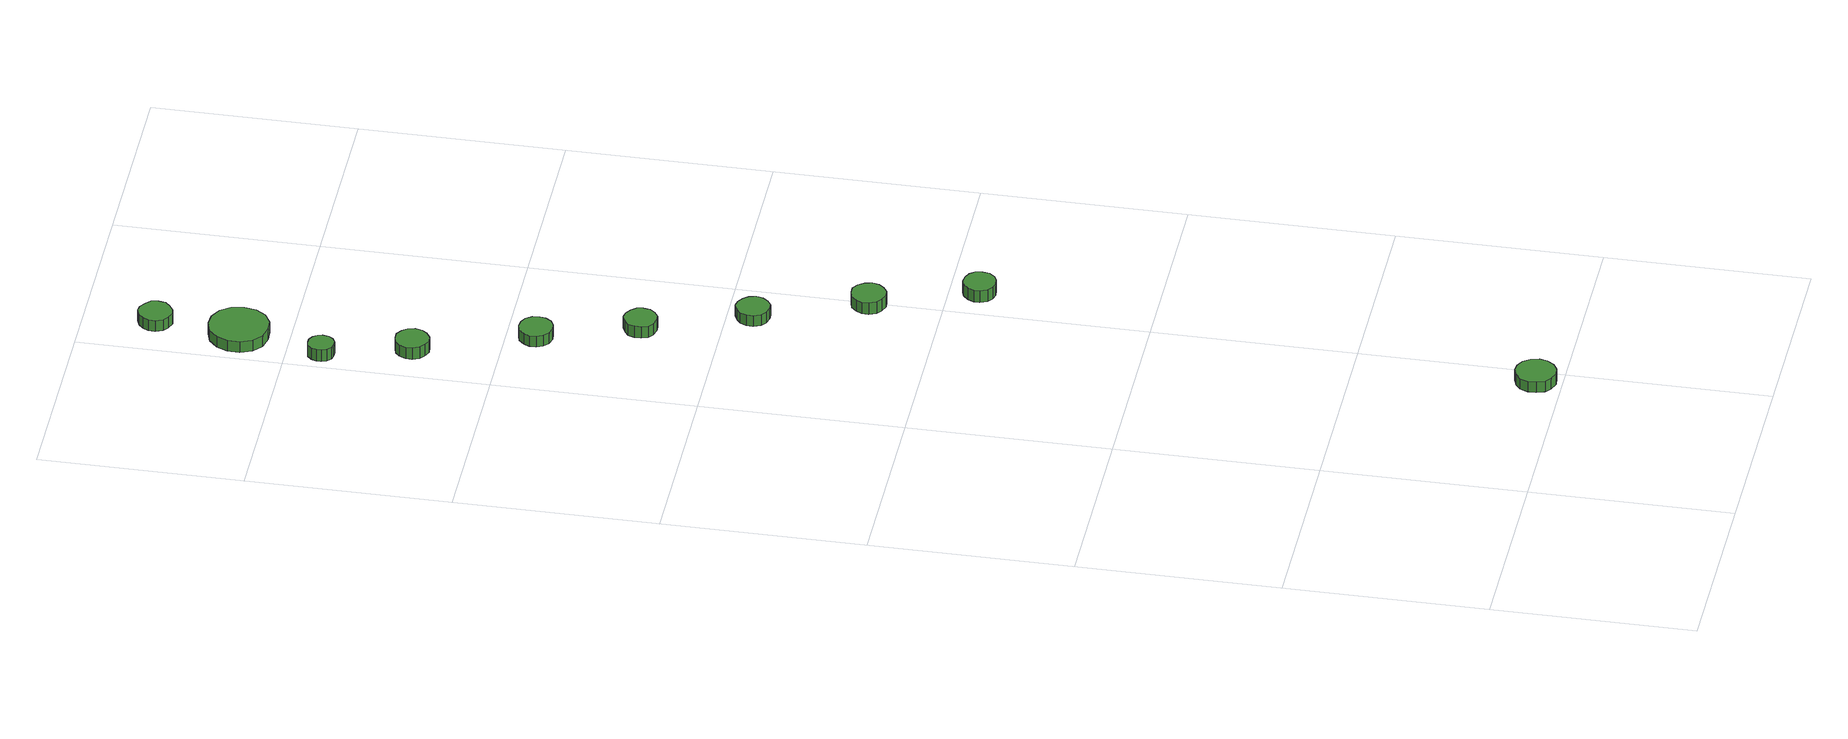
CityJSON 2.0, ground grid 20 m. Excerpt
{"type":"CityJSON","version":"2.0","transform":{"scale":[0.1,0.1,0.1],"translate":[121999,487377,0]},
"CityObjects":{
"tree1":{"type":"SolitaryVegetationObject","attributes":{"function":"something"},"geometry":[{"type":"MultiSurface","lod":"1","boundaries":[[[0,1,2,3,4,5,6,7,8,9,10,11,12,13,14]],[[15,16,17,18,19,20,21,22,23,24,25,26,27,28,29]],[[0,29,28,1]],[[1,28,27,2]],[[2,27,26,3]],[[3,26,25,4]],[[4,25,24,5]],[[5,24,23,6]],[[6,23,22,7]],[[7,22,21,8]],[[8,21,20,9]],[[9,20,19,10]],[[10,19,18,11]],[[11,18,17,12]],[[12,17,16,13]],[[13,16,15,14]],[[14,15,29,0]]]}]},
"tree2":{"type":"SolitaryVegetationObject","attributes":{"function":"something"},"geometry":[{"type":"MultiSurface","lod":"1","boundaries":[[[30,31,32,33,34,35,36,37,38,39,40,41,42,43,44]],[[45,46,47,48,49,50,51,52,53,54,55,56,57,58,59]],[[30,59,58,31]],[[31,58,57,32]],[[32,57,56,33]],[[33,56,55,34]],[[34,55,54,35]],[[35,54,53,36]],[[36,53,52,37]],[[37,52,51,38]],[[38,51,50,39]],[[39,50,49,40]],[[40,49,48,41]],[[41,48,47,42]],[[42,47,46,43]],[[43,46,45,44]],[[44,45,59,30]]]}]},
"tree3":{"type":"SolitaryVegetationObject","attributes":{"function":"something"},"geometry":[{"type":"MultiSurface","lod":"1","boundaries":[[[60,61,62,63,64,65,66,67,68,69,70,71,72,73,74]],[[75,76,77,78,79,80,81,82,83,84,85,86,87,88,89]],[[60,89,88,61]],[[61,88,87,62]],[[62,87,86,63]],[[63,86,85,64]],[[64,85,84,65]],[[65,84,83,66]],[[66,83,82,67]],[[67,82,81,68]],[[68,81,80,69]],[[69,80,79,70]],[[70,79,78,71]],[[71,78,77,72]],[[72,77,76,73]],[[73,76,75,74]],[[74,75,89,60]]]}]},
"tree4":{"type":"SolitaryVegetationObject","attributes":{"function":"something"},"geometry":[{"type":"MultiSurface","lod":"1","boundaries":[[[90,91,92,93,94,95,96,97,98,99,100,101,102,103,104]],[[105,106,107,108,109,110,111,112,113,114,115,116,117,118,119]],[[90,119,118,91]],[[91,118,117,92]],[[92,117,116,93]],[[93,116,115,94]],[[94,115,114,95]],[[95,114,113,96]],[[96,113,112,97]],[[97,112,111,98]],[[98,111,110,99]],[[99,110,109,100]],[[100,109,108,101]],[[101,108,107,102]],[[102,107,106,103]],[[103,106,105,104]],[[104,105,119,90]]]}]},
"tree5":{"type":"SolitaryVegetationObject","attributes":{"function":"something"},"geometry":[{"type":"MultiSurface","lod":"1","boundaries":[[[120,121,122,123,124,125,126,127,128,129,130,131,132,133,134]],[[135,136,137,138,139,140,141,142,143,144,145,146,147,148,149]],[[120,149,148,121]],[[121,148,147,122]],[[122,147,146,123]],[[123,146,145,124]],[[124,145,144,125]],[[125,144,143,126]],[[126,143,142,127]],[[127,142,141,128]],[[128,141,140,129]],[[129,140,139,130]],[[130,139,138,131]],[[131,138,137,132]],[[132,137,136,133]],[[133,136,135,134]],[[134,135,149,120]]]}]},
"tree6":{"type":"SolitaryVegetationObject","attributes":{"function":"something"},"geometry":[{"type":"MultiSurface","lod":"1","boundaries":[[[150,151,152,153,154,155,156,157,158,159,160,161,162,163,164]],[[165,166,167,168,169,170,171,172,173,174,175,176,177,178,179]],[[150,179,178,151]],[[151,178,177,152]],[[152,177,176,153]],[[153,176,175,154]],[[154,175,174,155]],[[155,174,173,156]],[[156,173,172,157]],[[157,172,171,158]],[[158,171,170,159]],[[159,170,169,160]],[[160,169,168,161]],[[161,168,167,162]],[[162,167,166,163]],[[163,166,165,164]],[[164,165,179,150]]]}]},
"tree7":{"type":"SolitaryVegetationObject","attributes":{"function":"something"},"geometry":[{"type":"MultiSurface","lod":"1","boundaries":[[[180,181,182,183,184,185,186,187,188,189,190,191,192,193,194]],[[195,196,197,198,199,200,201,202,203,204,205,206,207,208,209]],[[180,209,208,181]],[[181,208,207,182]],[[182,207,206,183]],[[183,206,205,184]],[[184,205,204,185]],[[185,204,203,186]],[[186,203,202,187]],[[187,202,201,188]],[[188,201,200,189]],[[189,200,199,190]],[[190,199,198,191]],[[191,198,197,192]],[[192,197,196,193]],[[193,196,195,194]],[[194,195,209,180]]]}]},
"tree8":{"type":"SolitaryVegetationObject","attributes":{"function":"something"},"geometry":[{"type":"MultiSurface","lod":"1","boundaries":[[[210,211,212,213,214,215,216,217,218,219,220,221,222,223,224]],[[225,226,227,228,229,230,231,232,233,234,235,236,237,238,239]],[[210,239,238,211]],[[211,238,237,212]],[[212,237,236,213]],[[213,236,235,214]],[[214,235,234,215]],[[215,234,233,216]],[[216,233,232,217]],[[217,232,231,218]],[[218,231,230,219]],[[219,230,229,220]],[[220,229,228,221]],[[221,228,227,222]],[[222,227,226,223]],[[223,226,225,224]],[[224,225,239,210]]]}]},
"tree9":{"type":"SolitaryVegetationObject","attributes":{"function":"something"},"geometry":[{"type":"MultiSurface","lod":"1","boundaries":[[[240,241,242,243,244,245,246,247,248,249,250,251,252,253,254]],[[255,256,257,258,259,260,261,262,263,264,265,266,267,268,269]],[[240,269,268,241]],[[241,268,267,242]],[[242,267,266,243]],[[243,266,265,244]],[[244,265,264,245]],[[245,264,263,246]],[[246,263,262,247]],[[247,262,261,248]],[[248,261,260,249]],[[249,260,259,250]],[[250,259,258,251]],[[251,258,257,252]],[[252,257,256,253]],[[253,256,255,254]],[[254,255,269,240]]]}]},
"tree10":{"type":"SolitaryVegetationObject","attributes":{"function":"something"},"geometry":[{"type":"MultiSurface","lod":"1","boundaries":[[[270,271,272,273,274,275,276,277,278,279,280,281,282,283,284]],[[285,286,287,288,289,290,291,292,293,294,295,296,297,298,299]],[[270,299,298,271]],[[271,298,297,272]],[[272,297,296,273]],[[273,296,295,274]],[[274,295,294,275]],[[275,294,293,276]],[[276,293,292,277]],[[277,292,291,278]],[[278,291,290,279]],[[279,290,289,280]],[[280,289,288,281]],[[281,288,287,282]],[[282,287,286,283]],[[283,286,285,284]],[[284,285,299,270]]]}]}
},
"vertices":[
[194,24,20],[192,32,20],[187,39,20],[180,43,20],[172,44,20],[164,41,20],[158,36,20],[155,28,20],[155,20,20],[158,12,20],[164,7,20],[172,4,20],[180,5,20],[187,9,20],[192,16,20],[192,16,8],[187,9,8],[180,5,8],[172,4,8],[164,7,8],[158,12,8],[155,20,8],[155,28,8],[158,36,8],[164,41,8],[172,44,8],[180,43,8],[187,39,8],[192,32,8],[194,24,8],
[60,1083,15],[58,1090,15],[54,1095,15],[48,1099,15],[41,1099,15],[35,1097,15],[30,1093,15],[27,1086,15],[27,1080,15],[30,1073,15],[35,1069,15],[41,1066,15],[48,1067,15],[54,1071,15],[58,1076,15],[58,1076,2],[54,1071,2],[48,1067,2],[41,1066,2],[35,1069,2],[30,1073,2],[27,1080,2],[27,1086,2],[30,1093,2],[35,1097,2],[41,1099,2],[48,1099,2],[54,1095,2],[58,1090,2],[60,1083,2],
[33,1167,15],[32,1172,15],[29,1176,15],[24,1179,15],[19,1179,15],[14,1178,15],[10,1174,15],[8,1169,15],[8,1164,15],[10,1159,15],[14,1155,15],[19,1154,15],[24,1154,15],[29,1157,15],[32,1161,15],[32,1161,2],[29,1157,2],[24,1154,2],[19,1154,2],[14,1155,2],[10,1159,2],[8,1164,2],[8,1169,2],[10,1174,2],[14,1178,2],[19,1179,2],[24,1179,2],[29,1176,2],[32,1172,2],[33,1167,2],
[103,971,13],[102,978,13],[98,984,13],[92,987,13],[85,988,13],[78,986,13],[73,981,13],[70,975,13],[70,968,13],[73,962,13],[78,957,13],[85,955,13],[92,956,13],[98,959,13],[102,965,13],[102,965,1],[98,959,1],[92,956,1],[85,955,1],[78,957,1],[73,962,1],[70,968,1],[70,975,1],[73,981,1],[78,986,1],[85,988,1],[92,987,1],[98,984,1],[102,978,1],[103,971,1],
[135,877,13],[134,883,13],[130,888,13],[124,892,13],[118,893,13],[111,890,13],[106,886,13],[104,880,13],[104,873,13],[106,867,13],[111,863,13],[118,861,13],[124,861,13],[130,865,13],[134,870,13],[134,870,0],[130,865,0],[124,861,0],[118,861,0],[111,863,0],[106,867,0],[104,873,0],[104,880,0],[106,886,0],[111,890,0],[118,893,0],[124,892,0],[130,888,0],[134,883,0],[135,877,0],
[174,775,13],[172,782,13],[168,787,13],[162,791,13],[156,792,13],[149,789,13],[144,785,13],[141,779,13],[141,772,13],[144,765,13],[149,761,13],[156,759,13],[162,759,13],[168,763,13],[172,768,13],[172,768,1],[168,763,1],[162,759,1],[156,759,1],[149,761,1],[144,765,1],[141,772,1],[141,779,1],[144,785,1],[149,789,1],[156,792,1],[162,791,1],[168,787,1],[172,782,1],[174,775,1],
[216,671,13],[214,678,13],[210,684,13],[204,688,13],[197,688,13],[190,686,13],[185,681,13],[182,675,13],[182,668,13],[185,661,13],[190,657,13],[197,654,13],[204,655,13],[210,659,13],[214,664,13],[214,664,0],[210,659,0],[204,655,0],[197,654,0],[190,657,0],[185,661,0],[182,668,0],[182,675,0],[185,681,0],[190,686,0],[197,688,0],[204,688,0],[210,684,0],[214,678,0],[216,671,0],
[251,571,14],[250,578,14],[246,583,14],[240,586,14],[233,587,14],[227,585,14],[222,580,14],[219,574,14],[219,568,14],[222,561,14],[227,557,14],[233,555,14],[240,556,14],[246,559,14],[250,564,14],[250,564,1],[246,559,1],[240,556,1],[233,555,1],[227,557,1],[222,561,1],[219,568,1],[219,574,1],[222,580,1],[227,585,1],[233,587,1],[240,586,1],[246,583,1],[250,578,1],[251,571,1],
[67,1249,14],[65,1261,14],[58,1271,14],[47,1277,14],[35,1278,14],[23,1274,14],[14,1266,14],[9,1255,14],[9,1243,14],[14,1231,14],[23,1223,14],[35,1220,14],[47,1221,14],[58,1227,14],[65,1237,14],[65,1237,2],[58,1227,2],[47,1221,2],[35,1220,2],[23,1223,2],[14,1231,2],[9,1243,2],[9,1255,2],[14,1266,2],[23,1274,2],[35,1278,2],[47,1277,2],[58,1271,2],[65,1261,2],[67,1249,2],
[64,1331,13],[63,1338,13],[58,1343,13],[52,1347,13],[46,1348,13],[39,1345,13],[34,1341,13],[31,1335,13],[31,1328,13],[34,1321,13],[39,1317,13],[46,1314,13],[52,1315,13],[58,1319,13],[63,1324,13],[63,1324,1],[58,1319,1],[52,1315,1],[46,1314,1],[39,1317,1],[34,1321,1],[31,1328,1],[31,1335,1],[34,1341,1],[39,1345,1],[46,1348,1],[52,1347,1],[58,1343,1],[63,1338,1],[64,1331,1]
]}
